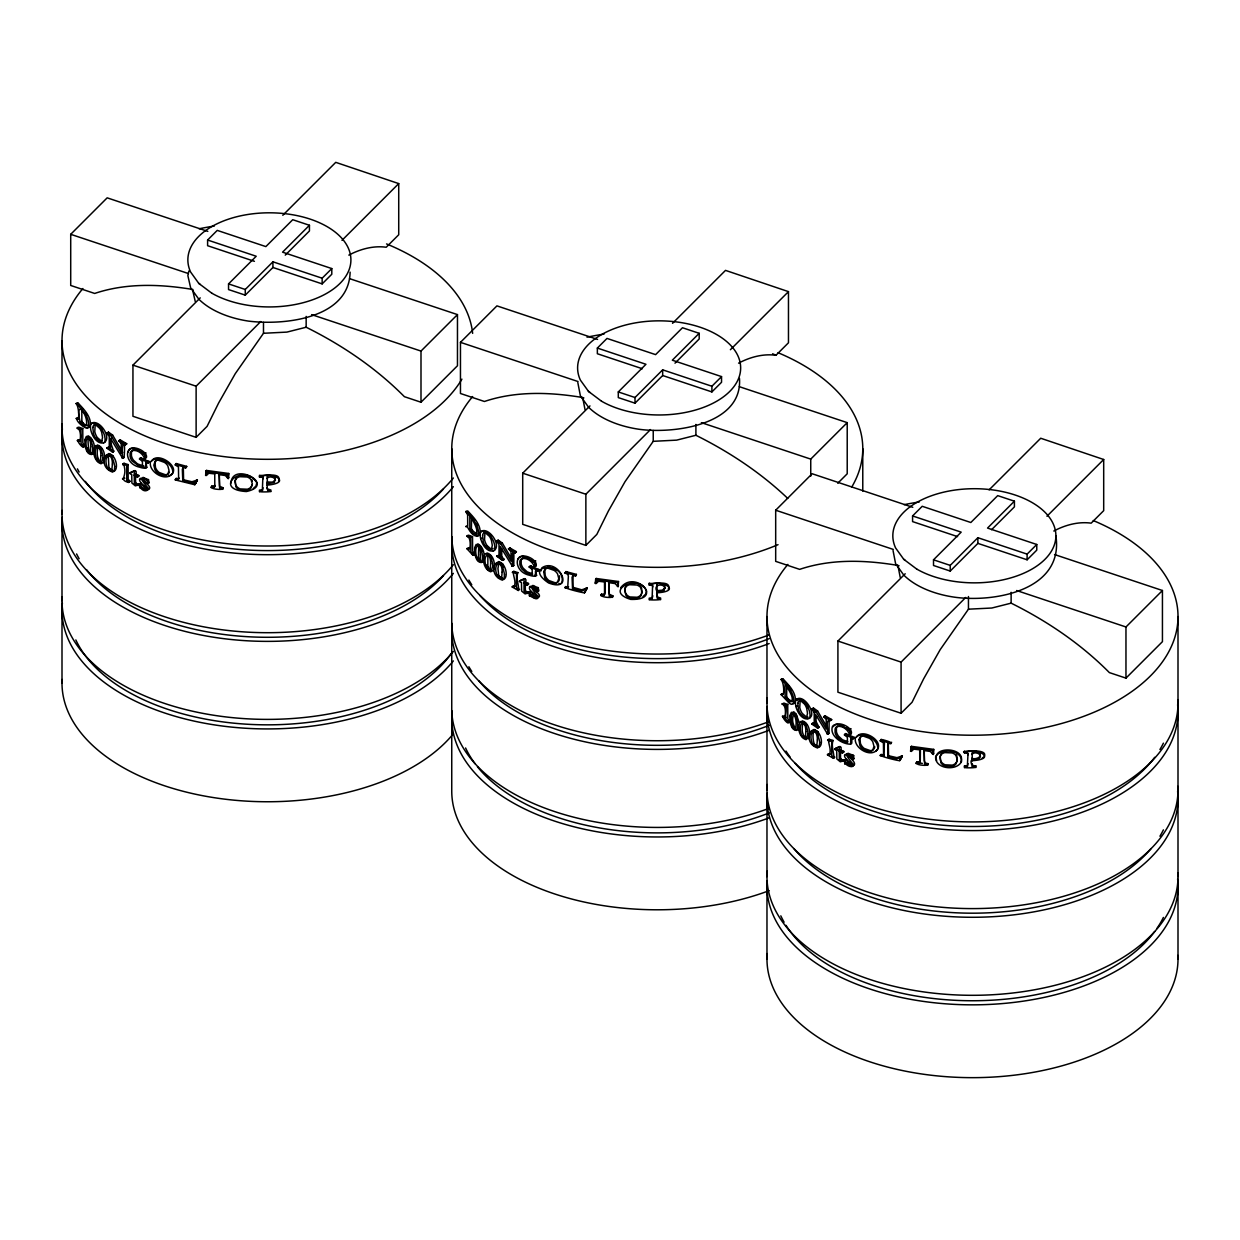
<?xml version="1.0" encoding="UTF-8"?>
<svg xmlns="http://www.w3.org/2000/svg" width="1240" height="1240" viewBox="0 0 1240 1240"><rect width="100%" height="100%" fill="white"/><g stroke="black" fill="none" stroke-linecap="round" stroke-linejoin="round"><path stroke-width="1.5" d="M263.05 478.888L262.353 476.207M267.096 487.599L267.825 490.761C279.062 492.001 251.829 492.528 262.338 490.9L263.05 487.707M656.968 591.666L657.572 598.796C668.81 600.036 641.576 600.579 652.085 598.936L652.798 595.743M652.798 586.939L652.101 584.241M972.067 754.416C973.214 751.58 980.251 752.742 980.422 756.183C979.197 762.894 967.246 754.819 972.253 765.948L972.78 766.661C984.033 767.901 956.799 768.443 967.309 766.8L968.021 763.607M968.021 754.804L967.324 752.122C952.057 752.246 988.854 747.24 984.312 756.059M87.156 427.521L89.915 427.149C92.504 417.524 83.809 409.262 77.965 402.892L76.214 403.418C82.057 409.82 90.799 418.066 88.195 427.722L87.435 428.343C83.669 428.141 73.486 419.213 77.981 417.756L78.849 418.593M77.981 417.756L76.214 418.748M475.835 534.859L477.865 535.882L479.663 535.184C482.252 525.558 473.556 517.297 467.713 510.927L465.961 511.454C471.805 517.855 480.546 526.101 477.943 535.757L477.183 536.378C469.588 535.339 467.48 524.179 465.961 526.318M781.185 694.648L782.952 693.671L781.185 694.648L789.322 703.282L791.368 704.336L793.166 703.623C795.77 693.982 787.028 685.72 781.185 679.318L782.936 678.792C788.779 685.178 797.475 693.423 794.887 703.049L793.089 703.762M262.338 477.354L259.423 476.904L259.454 475.292C263.438 476.284 282.488 471.603 278.535 481.26M259.423 491.768L259.454 490.157L262.353 489.754M652.085 585.389L649.171 584.939L649.202 583.327C653.186 584.319 672.235 579.638 668.283 589.294M649.171 599.804L649.202 598.192L652.101 597.788M967.309 753.269L964.395 752.82L964.426 751.207M964.395 767.684L964.426 766.072L967.324 765.654M207.514 473.045L205.654 475.432L206.429 470.44L228.749 473.479L228.408 478.532L225.308 475.54L219.124 474.625L219.651 488.157C229.322 489.971 208.646 490.25 211.746 486.127L215.279 485.568M597.261 581.079L595.402 583.466L596.177 578.476L618.496 581.514L618.156 586.582L615.056 583.575L608.871 582.661L609.398 596.192C619.07 598.005 598.409 598.284 601.493 594.177L604.5 594.208L605.197 592.41L605.197 581.452L603.074 580.444M913.493 748.185L910.625 751.347L911.4 746.341L933.72 749.379L933.363 754.447L930.263 751.456L924.095 750.525L924.621 764.057C934.278 765.87 913.616 766.15 916.716 762.042L920.251 761.468L920.421 749.332M205.856 471.525L205.654 475.432L206.429 470.44L205.856 471.525L220.689 473.866L228.408 474.594L228.749 473.479M595.603 579.576L595.402 583.466L596.177 578.476L595.603 579.576L610.437 581.901L618.156 582.63L618.496 581.514M910.827 747.441L910.625 751.347L911.4 746.341L910.827 747.441L925.66 749.782L933.363 750.51L933.72 749.379M795.429 728.376C798.824 716.844 788.718 704.351 791.957 725.493A3.457 1.302 73.2 0 0 793.058 728.19L794.964 729.538L794.778 727.617A3.441 1.302 73.2 0 1 793.678 724.919C790.454 717.821 795.553 707.203 797.274 719.014M128.201 452.383C129.1 442.184 148.862 451.484 146.335 457.777L144.553 458.413C142.77 453.607 137.361 449.407 132.122 450.647A7.719 4.913 54.4 0 0 130.123 453.344L130.123 456.429A7.673 4.883 54.4 0 0 132.168 461.048L139.267 466.209L143.716 465.697M541.028 570.896L541.214 569.238M513.918 551.754L513.794 565.502L512.399 566.323L500.154 546.313L500.604 558.062L502.51 560.325L503.998 559.566L501.782 556.481L501.673 548.824M256.82 482.856L255.921 486.111L253.239 488.56M646.567 590.891L645.668 594.146L642.986 596.611M267.204 476.671L267.406 483.755L274.459 482.36L275.017 477.71M267.112 478.5C268.243 475.664 275.28 476.827 275.466 480.283M656.952 584.707L657.154 591.79L664.206 590.395L664.764 585.745M888.29 743.07L888.553 755.734L896.954 757.671L902.348 755.935L899.729 760.616C899.263 761.221 870.79 754.245 883.763 754.633L884.43 742.993M188.93 270.909L187.86 275.621L190.635 287.804L198.787 299.15A81.53 47.074 0 0 0 248.294 321.083C283.821 325.578 349.045 318.788 350.114 272.133M577.84 382.679L580.382 395.839L588.535 407.185A81.53 47.074 0 0 0 638.042 429.118C672.235 434.248 742.869 425.475 739.474 378.433M893.048 550.544L895.605 563.704L903.759 575.066A81.53 47.074 0 0 0 953.25 596.998C993.395 603.105 1064.292 590.674 1055.876 535.773M147.049 488.947C132.355 475.4 142.181 497.054 148.8 488.886C145.483 485.057 135.827 472.967 147.142 483.585L148.877 482.871C149.823 477.695 144.011 481.26 140.647 478.284L139.794 478.795C137.547 483.135 151.513 488.994 144.088 489.506A5.022 3.193 54.4 0 1 140.74 486.096L139.577 484.189L139.748 487.925L140.972 487.025M529.495 595.96L529.325 592.224L530.488 594.13A5.022 3.193 54.4 0 0 533.836 597.54L536.176 597.572C536.439 593.077 528.132 591.806 529.558 586.83L530.394 586.318C533.758 589.294 539.571 585.73 538.625 590.907L536.889 591.62C526.38 581.281 534.611 592.798 538.548 596.936C537.044 601.509 532.053 596.254 529.495 595.96C529.914 583.358 533.308 601.555 537.525 596.021M852.562 764.507C847.215 767.529 845.897 752.044 844.719 763.84C847.137 761.98 849.462 765.049 852.221 765.746C861.413 764.538 839.728 750.262 852.02 756.168M90.83 423.987C88.598 431.288 96.658 446.601 104.765 442.262C106.718 434.589 99.572 422.809 91.45 423.166L90.846 423.971L93.155 422.592C101.107 421.259 112.406 438.898 103.447 442.99M480.578 532.022C478.346 539.322 486.406 554.636 494.512 550.296C496.465 542.624 489.32 530.844 481.197 531.216L480.593 532.022L482.918 530.627C490.854 529.31 502.154 546.933 493.195 551.025M795.801 699.903C793.569 707.188 801.629 722.501 809.736 718.177C811.688 710.505 804.527 698.725 796.421 699.081L795.801 699.887L798.126 698.492C806.341 696.26 818.447 717.882 807.193 718.503M797.196 700.507L797.506 699.314M140.756 478.904L143.142 477.369L147.932 479.617M530.503 586.939L532.89 585.404L537.679 587.652M845.711 754.819L848.113 753.269L853.647 755.517L853.849 758.771L852.113 759.485C841.247 748.929 849.912 760.911 853.771 764.801C853.352 769.203 844.084 764.553 846.409 763.143M874.789 746.821L874.386 748.107A7.641 5.564 41.5 0 1 870.341 750.634L864.234 748.449A7.657 5.239 48.3 0 1 860.405 743.287L860.033 738.621L861.025 736.374A7.657 5.255 48.3 0 1 861.893 735.646M227.602 478.469L227.431 475.772M617.35 586.505L618.496 585.451M932.573 754.37L932.402 751.688M252.309 484.267L251.875 485.661A7.641 6.231 5.9 0 1 247.333 489.226L240.157 488.917A7.657 6.169 16 0 1 235.662 484.762L235.228 480.19L236.391 477.695A7.657 6.169 16 0 1 237.413 476.733M799.102 727.973L798.235 729.833L796.158 729.693M267.112 485.135C293.105 482.841 272.397 471.2 259.423 476.904M972.067 761.034L972.067 757.95M487.863 554.606L487.847 566.153A3.425 1.534 69.1 0 0 489.149 568.773L490.436 569.889M222.735 489.397L223.123 487.8L219.526 486.25L219.356 474.036M612.482 597.432L612.87 595.836L609.274 594.286L609.104 582.072M927.706 765.297L928.093 763.701L925.055 762.941L924.312 760.802L924.312 749.937L926.079 749.549M222.72 488.917L223.123 487.8M612.467 596.967L612.87 595.836M927.691 764.832L928.093 763.701M95.883 446.989L97.433 444.959C104.083 446.974 106.237 457.002 103.354 462.753L101.944 463.109M219.651 488.157L220.085 487.041M609.398 596.192L609.832 595.076M924.621 764.057L925.055 762.941M206.398 475.555L208.754 473.231L214.737 473.913L214.799 486.669L211.219 487.243M596.146 583.591L598.501 581.265L604.5 581.947L604.546 594.704L600.966 595.278M911.369 751.456L913.725 749.146L919.708 749.828L919.77 762.585L916.19 763.143M924.095 750.525L924.529 749.409M518.119 558.79C521.668 551.583 538.191 559.674 536.083 565.812L534.3 566.447C532.518 561.643 527.109 557.442 521.87 558.682M833.342 726.656C836.876 719.464 853.415 727.554 851.307 733.677L849.524 734.328C847.741 729.507 842.332 725.322 837.093 726.547A7.719 4.913 54.4 0 0 835.078 729.26L835.093 732.344A7.673 4.883 54.4 0 0 837.14 736.947L841.216 740.683L846.579 742.589L847.478 742.512L847.354 737.242L844.487 734.995L845.711 733.6L854.313 737.397L853.166 738.823L850.733 738.777L850.625 744.139A24.366 15.5 54.4 0 1 844.595 743.101C837.868 740.885 829.668 734.111 832.521 726.237C838.054 720.486 845.262 730.654 850.129 729.027M106.299 455.669C112.654 448.617 120.389 466.984 114.173 471.355L112.22 471.061M496.046 563.704C502.401 556.652 510.151 575.019 503.921 579.39L503.021 579.437M811.27 731.585C817.625 724.532 825.36 742.9 819.129 747.271L813.797 744.202M151.466 461.203C158.007 449.996 184.125 469.495 168.904 475.865M856.437 737.103C862.575 727.012 886.863 742.589 875.611 751.316M214.737 473.913L215.233 472.796M604.5 581.947L604.981 580.832M214.272 487.289L214.753 486.173M604.019 595.324L604.5 594.208M919.227 763.189L919.724 762.089M960.891 762.011C966.673 747.286 931.349 745.193 936.634 760.585M561.875 582.63C566.866 561.007 520.645 564.076 548.622 582.986C576.197 593.34 558.232 556.45 541.787 567.904M620.744 587.652C635.128 569.036 665.028 600.532 630.773 599.4C602.656 591.031 638.445 573.19 646.273 590.317M211.219 487.707L211.746 486.127M600.966 595.743L601.493 594.177M916.19 763.607L916.716 762.042M484.933 532.843L484.53 539.632A7.657 3.441 69.1 0 0 487.041 545.554L491.009 549.025A7.641 3.441 69.1 0 0 493.101 548.343M275.296 479.927L272.676 482.128L267.096 482.035M665.043 587.962L662.423 590.163L657.138 590.643M469.821 516.863L469.836 529.929L473.37 533.681L475.711 533.913C481.446 529.154 462.396 507.284 475.013 520.257M471.588 516.336L471.401 528.612L472.812 531.046M785.044 684.744L785.06 697.794L788.593 701.546L790.934 701.793C796.793 697.175 780.921 681.457 787.834 685.038M786.796 684.216L786.625 696.477L788.036 698.911M195.44 483.631L197.377 480.035L191.983 481.771L183.582 479.818L183.319 467.17L186.651 466.349L176.189 463.558L175.336 465.062L178.452 466.969L178.607 478.097L177.956 479.756L175.321 479.927L194.758 484.716L195.44 483.631L191.72 482.81M196.71 481.12L194.758 484.716L197.377 480.035L194.773 482.081L191.27 482.841L182.792 480.872L182.327 469.17L183.861 466.643M567.703 587.791L568.37 576.166L567.718 574.26L565.083 573.097L565.936 571.593L576.399 574.384L573.066 575.205L572.989 587.326L581.731 589.806L587.125 588.07L584.505 592.751C584.04 593.34 555.567 586.365 568.556 586.753L567.703 587.791L565.068 587.496M901.682 757.02L899.729 760.616L902.348 755.935L899.744 757.996L896.241 758.74L887.747 756.772L888.041 743.613C897.016 743.675 884.105 739.8 881.16 739.474L880.307 740.978L883.423 742.884L883.577 754.013L882.927 755.671L880.291 755.361M143.375 453.979L144.569 453.065L143.375 453.979C124.62 437.224 121.458 463.357 139.624 467.186A24.366 15.5 54.4 0 0 145.654 468.224L146.816 467.294C143.809 456.18 157.155 466.085 140.756 457.7L139.516 459.079L142.399 461.342L142.507 466.612M533.122 562.014L534.316 561.1L533.122 562.014C514.368 545.259 511.206 571.392 529.371 575.221A24.366 15.5 54.4 0 0 535.401 576.259L536.564 575.345C533.557 564.216 546.902 574.12 530.503 565.735L529.263 567.114L532.146 569.377L532.27 574.647L525.993 572.803L521.916 569.082A7.673 4.883 54.4 0 1 519.87 564.464L519.87 561.379A7.719 4.913 54.4 0 1 521.885 558.682M848.951 729.957L850.501 728.593L848.346 729.895M782.3 716.224C785.958 722.222 786.982 704.754 782.285 704.243L783.866 703.064L787.741 704.49L787.818 718.797L789.787 722.021L788.036 723.029C785.013 721.928 779.635 712.876 785.323 716.984M195.982 480.95L196.664 479.88M573.624 574.678L572.074 577.204L572.539 588.907L582.971 590.751L586.412 587.915M900.953 756.865L901.62 755.78M626.138 585.73L624.976 588.225L625.409 592.798A7.657 6.169 16 0 0 629.904 596.952L637.081 597.261A7.641 6.231 5.9 0 0 641.622 593.697L641.622 587.775A7.641 6.231 6 0 0 638.569 584.552M87.141 436.759L88.148 435.814C94.038 438.805 95.883 448.136 93.264 453.933L91.186 453.793M476.904 544.794L477.896 543.849C483.771 546.886 485.631 556.156 483.011 561.968L481.709 562.278M792.112 712.675L793.755 711.791L796.188 714.085L799.304 722.843M262.338 490.9L262.88 476.764M652.085 598.936L652.628 584.8M967.309 766.8L968.021 753.657M186.651 466.814L185.721 467.837L186.651 466.349M572.818 575.732L575.639 575.903L576.399 574.384M575.639 575.903L576.399 574.849M890.847 743.783L891.622 742.249M263.485 322.431L263.485 333.281L235.244 373.705L218.628 403.015L207.08 426.374L196.121 437.348L132.944 416.284L132.944 365.134L200.229 297.863M653.232 430.466L653.232 441.316L624.991 481.74L608.375 511.05L596.827 534.409L585.869 545.383L522.707 524.334L522.707 473.184L589.976 405.899M968.455 596.533L968.455 609.181L940.215 649.605L923.599 678.915L912.051 702.289L901.077 713.248L837.915 692.199L837.915 641.049L905.2 573.764M182.792 480.872L183.582 479.818M572.539 588.907L573.329 587.853M887.747 756.772L888.553 755.734M801.226 721.882L802.404 720.859C809.038 722.874 811.239 732.902 808.325 738.653L806 738.606L803.055 735.661M146.769 480.546L148.18 479.43L146.398 480.515M536.517 588.582L537.928 587.466L536.145 588.55M851.369 756.415L852.531 755.486L851.369 756.415L846.904 754.183L844.765 754.711C842.518 759.05 856.468 764.909 849.059 765.406A5.022 3.193 54.4 0 1 845.711 762.011L844.548 760.105L844.719 763.84L845.943 762.941M513.794 587.14C517.266 582.242 511.81 573.826 513.81 571.346L517.855 572.616C515.421 578.165 519.777 587.341 518.304 590.488L512.29 587.047L513.686 585.822L515.189 586.318L512.29 586.629M829.018 755.021C832.49 750.107 827.034 741.691 829.033 739.226L833.063 740.482C830.63 746.046 835.001 755.207 833.528 758.353L827.499 754.912L828.909 753.688L830.397 754.199L827.499 754.509M76.214 418.283C80.306 422.514 78.74 406.146 76.214 403.418M177.956 466.225L178.808 465.186L176.189 463.558M177.956 479.756L179.288 478.16M567.718 574.26L568.556 573.221L565.936 571.593M882.927 742.125L883.779 741.086L881.16 739.474M882.927 755.671L883.763 754.633M175.336 465.062L176.204 464.039M175.321 479.462L176.189 478.423L178.808 478.718M175.321 479.927L176.189 478.423M565.083 573.097L565.952 572.074M565.068 587.962L565.936 586.458M880.307 740.978L881.175 739.939M880.291 755.827L881.16 754.339M977.973 752.277L973.168 751.998L972.067 753.269L972.377 759.655L977.678 759.19M143.98 454.042L145.157 453.127M533.727 562.077L534.905 561.162M665.214 588.318C664.221 583.079 652.705 584.056 656.859 591.216L657.154 591.79M499.007 562.697L497.953 568.37L498.604 574.678A3.425 1.767 64.7 0 0 500.107 577.22L502.68 578.274M111.925 437.534C108.066 442.51 115.025 449.981 112.763 452.29L106.919 448.183L108.81 448.586L109.259 447.253L109.259 436.542L106.919 433.318L108.469 432.14L112.608 435.054L121.768 450.693M816.896 716.705C812.898 720.967 820.818 726.439 817.718 728.19L811.89 724.082L813.781 724.486L814.23 723.168L814.23 712.442L811.89 709.218L813.44 708.04L817.579 710.954L826.739 726.609M135.548 473.959C139.361 467.666 125.658 473.494 131.734 474.439L131.889 483.058L135.377 485.91L139.237 484.577L136.276 483.569L135.548 481.756L135.548 474.734L138.741 476.222L138.741 475.447L135.548 473.959L134.276 474.843L137.5 476.331L138.741 475.447M525.311 581.994C529.108 575.701 515.406 581.544 521.482 582.475L521.637 591.093L525.125 593.945L528.984 592.627L526.024 591.604L525.311 589.79L525.311 582.769L528.488 584.257L528.488 583.482L525.311 581.994L524.024 582.878L527.248 584.365L528.488 583.482M840.519 749.875L843.712 751.347L842.456 752.246L839.248 750.743L840.519 749.875C844.332 743.566 830.63 749.409 836.69 750.339L838.007 749.471M135.005 470.549L129.704 473.184M524.768 578.584L519.452 581.219M839.976 746.449L834.675 749.084M854.313 737.878L851.911 737.846L851.787 743.21L850.625 744.139M147.297 461.559L145.762 462.877L145.654 468.224M537.044 569.594L535.525 570.912L535.401 576.259M122.651 458.289L124.047 457.467C126.124 434.512 120.776 443.486 122.651 458.289L110.407 438.278L110.515 449.19L112.763 452.29M514.29 551.382L512.399 553.552L512.399 566.323M192.929 289.494C160.441 284.069 126.294 282.813 94.674 293.446L70.711 285.464L70.711 234.313L107.167 197.842L207.809 231.384M254.417 261.315L207.607 245.706L207.607 240.033L217.248 230.392L265.856 246.59L292.733 219.713L309.442 225.277L309.442 230.95L285.247 255.146M282.798 215.295L335.746 162.347L398.722 183.597L398.722 234.748L386.214 247.24C373.317 245.474 360.204 249.116 348.828 255.115M309.442 225.277L282.565 252.169L331.793 268.569L322.152 278.21L272.924 261.81L272.924 267.483L245.256 295.135L228.547 289.571L228.547 283.898L256.215 256.246L207.607 240.033M245.256 295.135L245.256 289.478L272.924 261.81M196.121 437.348L196.121 386.198L260.788 321.517M341.976 240.343L398.722 183.597M272.924 267.483L322.152 283.882L331.793 274.242L331.793 268.569M263.485 333.281L286.874 332.103L306.156 327.236C342.224 345.138 375.999 368.048 404.411 396.692L420.996 402.225L420.996 351.075L457.467 314.603L349.572 278.644M585.017 409.603L582.676 397.529C550.188 392.103 516.042 390.848 484.421 401.481L460.459 393.499L460.459 342.349L496.93 305.877L597.556 339.419M420.996 402.225L457.467 365.754L457.467 314.603M642.366 368.745L597.355 353.741L597.355 348.068L606.995 338.427L655.604 354.625L682.481 327.748L699.189 333.312L699.189 338.985L674.994 363.18M672.545 323.33L725.509 270.382L788.47 291.632L788.47 342.783L775.961 355.276C763.065 353.509 749.952 357.151 738.575 363.149M699.189 333.312L672.312 360.204L721.54 376.603L711.9 386.245L662.671 369.846L662.671 375.519L635.004 403.171L618.295 397.606L618.295 391.933L645.962 364.281L597.355 348.068M635.004 403.171L635.004 397.513L662.671 369.846M585.869 545.383L585.869 494.233L650.535 429.552M730.375 349.726L788.47 291.632M662.671 375.519L711.9 391.918L721.54 382.276L721.54 376.603M810.743 476.16L810.743 459.11L847.215 422.639L739.319 386.678M900.24 577.484L897.899 565.409C865.412 559.968 831.265 558.713 799.645 569.361L775.682 561.364L775.682 510.214L812.138 473.742L912.779 507.3M837.76 483.243L847.215 473.789L847.215 422.639M957.574 536.61L912.578 521.606L912.578 515.948L922.219 506.292L970.827 522.505L997.704 495.628L1014.413 501.193L1014.413 506.865L991.566 529.712M989.132 489.846L1040.716 438.247L1103.693 459.498L1103.693 510.647L1091.185 523.156C1078.288 521.374 1065.176 525.016 1053.799 531.03M1014.413 501.193L987.536 528.07L1036.764 544.484L1027.108 554.125L977.88 537.711L977.88 543.384L950.227 571.051L933.519 565.486L933.519 559.814L961.186 532.146L912.578 515.948M950.227 571.051L950.227 565.378L977.88 537.711M901.077 713.248L901.077 662.098L965.759 597.432M1046.947 516.243L1103.693 459.498M977.88 543.384L1027.108 559.798L1036.764 550.142L1036.764 544.484M968.455 609.181L991.845 608.019L1011.127 603.152C1047.196 621.054 1080.97 643.947 1109.381 672.607L1125.966 678.125L1125.966 626.975L1162.438 590.504L1054.543 554.543M1125.966 678.125L1162.438 641.654L1162.438 590.504M146.134 462.489L148.211 462.907L149.343 461.497M148.211 462.907L149.343 461.978M535.882 570.524L537.958 570.958L539.09 569.532M537.958 570.958L539.09 570.013M853.166 738.823L854.313 737.397M148.676 479.617L147.529 480.546L147.731 483.802M538.423 587.652L537.277 588.582L537.478 591.837M853.647 755.517L852.485 756.462L852.702 759.702M147.142 483.585L148.877 482.871L147.111 480.361M536.889 591.62L538.625 590.907L536.765 588.396M851.988 756.276L853.151 755.346L851.74 756.462L853.849 758.771L852.795 757.284M852.113 759.485L853.26 758.554M851.74 756.462L852.903 755.532M851.105 738.404L852.268 737.475M146.025 452.894L144.847 453.825L145.157 458.692M535.773 560.929L534.595 561.86L534.905 566.726M850.996 728.81L849.818 729.74L850.129 734.607M534.3 566.447L536.083 565.812L534.099 561.643M849.524 734.328L851.307 733.677L849.323 729.507M142.026 460.614L143.592 460.428M531.774 568.649L532.983 567.734L530.503 565.735M140.12 484.453L141.345 483.538M529.868 592.488L531.092 591.589M845.091 760.353L846.316 759.454M139.516 459.079L140.756 457.7M139.577 484.189L140.802 483.29M529.263 567.114L530.503 566.215M529.325 592.224L530.55 591.325M844.487 734.995L845.711 733.6M844.548 760.105L845.773 759.206M836.69 750.339L836.861 758.957L840.348 761.825L844.207 760.492L841.247 759.469L840.519 757.671L840.519 750.65L843.712 752.122L843.712 751.347M138.849 484.096L136.648 485.104L134.354 483.414L134.276 475.618L135.548 474.734M528.612 592.131L525.404 592.875L524.024 590.674L524.024 583.653L527.248 585.156L528.488 584.257M843.82 759.996L841.619 761.019L839.325 759.314L839.248 751.518L840.519 750.65M134.276 475.618L137.5 477.121L138.741 476.222M839.248 751.518L842.456 753.021L843.712 752.122M982.22 758.074L983.506 757.175M134.587 483.988L135.858 483.12M524.334 592.023L525.605 591.154M839.558 759.903L840.829 759.019M134.276 474.843L134.276 471.68L135.548 470.797M524.024 582.878L524.024 579.716L525.311 578.832M839.248 750.743L839.248 747.581L840.519 746.712M129.704 473.479L131.037 472.332M519.452 581.514L520.784 580.366M834.675 749.379L836.008 748.232M128.557 482.453L129.89 481.197L128.185 479.384L128.108 464.582L124.062 463.311C120.59 464.396 125.054 465.015 124.418 467C126.79 477.664 118.715 479.57 128.557 482.453L129.89 481.197L126.914 479.493M518.304 590.488L519.638 589.232M833.528 758.353L834.861 757.097M128.108 464.582L126.743 465.418L126.743 479.353L127.116 480.857L128.464 480.019M517.855 572.616L516.491 573.454L516.491 587.388L516.863 588.892L518.212 588.054M833.063 740.482L831.715 741.318L831.715 755.269L832.071 756.757L833.435 755.919M123.148 444.153L125.271 444.912L126.635 443.625L120.187 439.936L118.746 440.727L121.225 443.657L121.35 453.111L122.76 452.29M125.271 444.912L126.635 443.625M512.895 552.203L515.019 552.947L516.382 551.661L509.935 547.971L508.509 548.762L510.989 551.692L511.113 561.146L500.851 543.833L496.667 540.888L498.217 540.175L502.355 543.089L511.515 558.729M515.019 552.947L516.382 551.661M817.718 728.19L815.486 725.09L815.377 714.178L827.623 734.189C828.351 726.625 824.414 719.867 831.606 719.525L825.158 715.837L823.716 716.627L826.197 719.557L826.321 729.011L816.06 711.698L811.89 708.753M830.242 720.827L831.606 719.525M829.141 741.536L830.118 740.327M122.667 464.55L124.062 463.311M512.414 572.586L513.81 571.346M827.623 734.189L829.018 733.367L829.141 719.634L831.606 719.99M827.638 740.466L829.033 739.226M122.543 478.594L124.868 478.206M122.543 479.012L123.938 477.788M512.29 587.047L513.686 585.822M827.499 754.912L828.909 753.688M122.093 457.963L124.047 457.467M511.857 565.998L513.794 565.502M827.065 733.879L829.018 733.367M120.869 442.85L122.279 442.045L120.187 439.936M510.617 550.886L512.027 550.079L509.935 547.971M118.746 441.192L120.187 440.401M508.509 549.227L509.935 548.437M823.716 717.092L825.158 715.837M486.529 553.319L487.18 552.994C493.814 555.009 496.015 565.037 493.101 570.788L491.691 571.144M112.763 451.825L114.25 451.065M502.51 559.86L503.998 559.101M817.718 727.725L819.221 726.981M106.919 432.853L111.089 435.798L112.608 435.054M500.851 543.833L502.355 543.089M816.06 711.698L817.579 710.954M110.856 450.027L112.375 449.283M500.604 558.062L502.123 557.318M815.827 725.927L817.346 725.183M87.684 425.32L85.359 425.088L83.111 423.057M814.23 712.442L815.765 711.714M108.81 448.586L110.36 447.857M813.781 724.486L815.316 723.757L813.44 722.904L811.89 723.618M106.919 433.318L108.469 432.14M106.919 447.718L109.663 447.671M106.919 448.183L108.469 447.005M502.51 560.325L496.667 556.218L498.573 556.62L499.007 555.288L499.007 544.577L496.667 541.353L498.217 540.175M496.667 555.753L499.41 555.706M496.667 556.218L498.217 555.505L503.998 559.566M811.89 709.218L813.44 708.04M811.89 724.082L813.44 722.904M787.757 498.418C760.693 472.673 729.29 451.871 695.904 435.271L676.621 440.138L653.232 441.316M480.593 538.594L482.298 537.99M795.801 706.459L797.506 705.855M77.345 440.324C80.987 446.307 82.01 428.854 77.314 428.343L81.003 429.118L81.081 443.409L83.065 446.664L84.816 446.106L83.065 447.129C80.042 446.028 74.663 436.961 80.352 441.084M467.093 548.359C470.735 554.357 471.758 536.889 467.077 536.378L470.75 537.153L470.828 551.443L472.812 554.698L474.564 554.606L472.812 555.163L467.093 548.824L469.061 548.049M782.099 703.591L785.974 705.018C787.509 708.675 782.425 722.765 789.787 722.021M109.771 454.507L108.376 456.986L108.857 466.643A3.425 1.767 64.7 0 0 110.36 469.185L113.274 471.401L108.825 468.286L111.026 470.347M76.214 403.868L77.965 403.341L79.623 406.255M77.593 405.868L79.36 405.341M77.609 419.384L79.36 418.857M80.089 421.894L83.623 425.646L85.963 425.878C90.055 417.151 73.935 395.529 80.089 421.894L81.84 421.352L83.065 423.011M77.144 427.692L78.895 427.164L82.77 428.575L82.848 442.882L84.816 446.106M77.314 428.343L80.615 428.544M81.003 429.118L82.77 428.575M77.345 440.789L79.097 439.782M465.961 511.454L468.581 512.461M465.961 526.783L467.713 526.256L467.62 514.817L465.961 511.903M469.836 529.929L471.603 529.387M466.891 535.726L468.643 535.2L472.518 536.625L472.595 550.917L474.564 554.14M467.077 536.378L469.914 536.3M470.75 537.153L472.518 536.625M467.093 548.824L468.844 547.817M781.185 679.318L782.936 679.241L784.595 682.155M785.06 697.794L786.811 697.268M782.285 704.243L785.928 704.739L784.161 705.281M785.974 705.018L787.741 704.49M784.409 705.746L786.175 705.219M784.145 717.851L785.896 717.325M817.904 746.154L815.331 745.101A3.425 1.767 64.7 0 1 813.827 742.558C812.727 738.9 811.658 725.989 818.26 732.421L813.936 729.414L816.075 730.949M558.651 583.9L560.387 583.451M806.605 737.831L804.373 736.638A3.425 1.534 69.1 0 1 803.071 734.018C800.994 729.895 802.699 716.255 806.899 725.571M656.968 592.813C683.395 591.201 661.23 578.909 649.171 584.939M972.191 760.693C998.603 759.066 976.454 746.775 964.395 752.82M249.07 490.064L240.932 490.172M629.904 583.591L635.376 583.482M183.071 467.697L185.721 467.837M536.997 597.866C544.267 595.929 533.386 590.349 532.487 587.047M972.145 766.475L975.849 765.917L972.78 765.514L972.067 763.514M525.652 557.489L523.187 557.814A7.735 4.913 54.4 0 0 521.188 560.527L521.188 563.611A7.704 4.898 54.3 0 0 523.218 568.214L527.248 571.919L532.564 573.81M966.58 766.615L964.426 766.072M270.909 491.614L270.878 490.002L267.267 488.886L267.096 483.988M660.657 599.649L660.625 598.037L657.029 596.936L656.843 592.023M164.377 475.726L158.208 473.51A7.719 5.286 48.3 0 1 154.984 469.789L153.853 465.186L154.984 461.435A7.719 5.286 48.3 0 1 158.208 460.149L164.377 462.365A7.719 5.611 41.5 0 1 167.819 465.868L169.012 470.394L167.819 474.238A7.719 5.611 41.5 0 1 164.377 475.726L162.269 474.998M633.47 598.471L630.679 598.222M227.958 477.338L228.749 477.416M476.811 533.65L472.858 531.092M792.034 701.53L788.082 698.957M932.929 753.238L933.72 753.316M926.079 763.98L928.109 764.181M651.031 583.978L649.202 583.327M915.322 747.999L918.902 748.402M972.362 758.508C975.43 759.562 982.777 757.175 979.507 753.068M142.817 465.775L137.5 463.884L133.471 460.18A7.704 4.898 54.3 0 1 131.44 455.576L131.44 452.492A7.735 4.913 54.4 0 1 133.424 449.779L137.392 449.795M136.648 485.026L139.237 484.577L137.981 485.475M526.396 593.061L528.984 592.627L527.729 593.511M847.788 741.675L842.471 739.784L838.441 736.095A7.704 4.898 54.3 0 1 836.411 731.492L836.411 728.407A7.735 4.913 54.4 0 1 837.465 726.299M159.263 459.172L164.238 460.768M550.436 567.378L549.01 567.207A7.657 5.255 48.3 0 0 545.817 568.509L544.825 570.741L545.197 575.407A7.657 5.239 48.3 0 0 549.01 580.568L555.117 582.769A7.641 5.564 41.5 0 0 559.163 580.227L559.566 575.825M916.716 762.507L922.327 763.39M840.875 725.369L844.037 726.346M581.018 397.296L583.87 397.932M896.226 565.161L899.093 565.796M185.876 467.403L175.321 464.597M575.639 575.438L565.068 572.632M574.011 589.171L581.467 590.845M890.847 743.318L880.291 740.497M892.955 757.888L896.691 758.71M112.437 470.379L108.825 468.286M247.333 475.865L240.157 475.555A7.657 6.169 16 0 0 238.685 476.005M147.111 489.8C154.613 488.157 143.701 482.252 142.74 479.012M224.502 474.114L226.471 474.765M614.25 582.149L615.428 582.459M126.743 465.418L122.667 464.132M516.491 573.454L512.414 572.167M831.715 741.318L827.638 740.032M531.402 595.107L535.339 597.339M881.16 754.804L884.26 755.718M865.644 735.243L867.24 735.723M552.017 583.033L553.986 583.653M618.295 391.933L635.004 397.513M460.459 342.349L578.057 381.548M701.375 422.654L810.743 459.11M228.547 283.898L245.256 289.478M70.711 234.313L188.309 273.513M311.628 314.619L420.996 351.075M933.519 559.814L950.227 565.378M775.682 510.214L893.265 549.413M1016.599 590.519L1125.966 626.975M522.707 473.184L585.869 494.233M132.944 365.134L196.121 386.198M837.915 641.049L901.077 662.098M101.215 462.039L99.401 460.738A3.425 1.534 69.1 0 1 98.1 458.103C96.023 453.995 97.727 440.339 101.928 449.655M533.804 586.318L536.858 588.396M144.057 478.284L146.103 479.307M840.612 760.57L844.207 760.492L842.952 761.391M537.958 570.462L529.263 566.634M148.211 462.427L139.516 458.599M853.166 738.343L844.487 734.499M527.139 557.829L528.814 558.481M843.68 741.318L845.82 742.202M772.597 353.788L775.961 355.276M144.351 453.607L145.731 457.498M552.017 567.858L553.629 568.571M515.065 551.521L516.382 552.125M125.317 443.486L126.635 444.091M91.341 453.127L89.807 451.716A3.441 1.302 73.2 0 1 88.706 449.004C88.52 446.571 86.428 434.202 90.892 438.309M487.041 532.177L491.009 535.649M97.294 424.142L101.261 427.614A7.641 3.441 69.1 0 1 102.083 428.932M870.341 737.273L868.837 736.436M845.711 734.08L848.191 735.599M140.756 458.18L143.22 459.699M500.123 562.665L503.037 564.557L498.713 561.55M823.716 716.627L830.242 720.363M508.509 548.762L515.019 552.482M513.81 571.779L514.91 572.462M118.746 440.727L125.271 444.447M124.062 463.745L125.163 464.411M126.914 479.896L129.89 481.6M145.592 489.289L142.119 487.212M497.705 575.066L500.836 577.84M833.528 757.95L832.071 756.757M518.304 590.07L516.863 588.892M128.557 482.035L127.116 480.857M825.158 716.302L826.476 717.216M108.965 453.499L113.29 456.521L111.12 455.049L111.817 455.623M498.573 576.321L501.534 578.398M816.323 725.4L819.221 727.446M803.195 700.507L806.232 703.529A7.641 3.441 69.1 0 1 807.054 704.847M846.316 727.632L847.261 728.361M531.092 559.767L532.875 561.286M141.345 451.732L143.127 453.251M490.575 549.832L486.08 545.491M100.828 441.796L96.332 437.457M903.604 559.101L905.138 560.356M588.38 391.236L589.914 392.476M198.633 283.201L200.167 284.44M499.596 577.421L500.774 578.382M500.867 563.084L503.3 567.005M498.217 540.64L500.061 542.826M480.639 560.945L479.555 559.751A3.441 1.302 73.2 0 1 478.454 557.054L478.749 545.104L481.074 547.088M781.185 694.199C785.044 698.461 784.083 682.294 781.185 679.784M489.738 569.966L486.452 565.037M98.968 460.908L99.991 461.931M788.067 699.794L789.74 701.546M83.096 423.879L84.769 425.646M788.036 720.548L789.787 722.486M470.27 529.077L472.812 531.882M472.812 552.683L474.564 554.606M83.065 444.649L84.816 446.571M788.036 685.271L791.197 689.735M83.065 409.371L81.825 408.301L81.84 421.352M795.274 728.841L793.027 725.214M490.42 555.288L491.924 558.729M121.35 453.111L111.089 435.798M109.787 433.954L110.314 434.791M479.183 559.891L477.803 557.333M88.691 450.647L89.435 451.856M85.266 412.207L87.032 415.493M97.325 458.443L98.084 459.746M256.525 482.282C242.885 462.039 211.73 489.536 246.373 491.536C277.373 484.856 232.221 460.8 230.996 483.073M91.326 439.053L91.946 440.789M817.857 732.995L818.509 734.886M476.78 523.528L477.416 525.218M537.571 589.418L538.052 590.689M87.528 447.826L88.056 449.299M251.875 479.74L252.309 481.151M192.727 290.392L195.269 301.568M481.693 548.839L482.05 551.134M469.371 514.29L469.464 515.375M975.849 765.917L975.88 767.529M972.516 752.184L972.532 753.331M972.78 765.514L972.78 766.661M657.293 584.319L657.308 585.466M657.557 597.649L657.572 598.796M267.809 489.614L267.825 490.761M267.546 476.284L267.561 477.431M267.39 482.608L267.406 483.755M1178 616.559L1178 703.25M1178 711.931L1178 789.957M1178 798.622L1178 876.649M1178 886.182L1178 959.001M1027.108 554.125L1027.108 559.798M1011.127 592.317L1011.127 603.152M933.363 750.51L933.363 754.447M862.777 448.694L862.777 491.071M842.456 752.246L842.456 753.021M766.971 616.559L766.971 703.25M766.971 711.931L766.971 789.957M766.971 798.622L766.971 876.649M766.971 886.182L766.971 959.001M711.9 386.245L711.9 391.918M695.904 424.436L695.904 435.271M618.156 582.63L618.156 586.582M527.248 584.365L527.248 585.156M451.748 448.694L451.748 535.386A205.514 118.653 0 0 0 559.178 639.654A205.514 118.653 0 0 0 769.141 634.911M451.748 544.05L451.748 622.077A205.514 118.653 0 0 0 559.178 726.346A205.514 118.653 0 0 0 769.141 721.603M451.748 630.741L451.748 708.769A205.514 118.653 0 0 0 559.178 813.037A205.514 118.653 0 0 0 769.141 808.31M451.748 718.317L451.748 791.136A205.514 118.653 0 0 0 559.178 895.404A205.514 118.653 0 0 0 769.141 890.661M322.152 278.21L322.152 283.882M306.156 316.401L306.156 327.236M228.408 474.594L228.408 478.532M137.5 476.331L137.5 477.121M62 340.659L62 427.35M62 436.015L62 514.042M62 522.707L62 600.734M62 610.282L62 683.101M555.117 569.408A7.641 5.564 41.5 0 1 556.45 570.4M769.265 725.322A198.431 114.561 0 0 1 478.686 680.698M471.789 671.476A198.431 114.561 0 0 1 468.875 666.748M769.141 643.576A205.514 118.653 0 0 1 553.691 646.536A205.514 118.653 0 0 1 452.135 536.781M769.141 817.842A205.514 118.653 0 0 1 553.691 820.787A205.514 118.653 0 0 1 452.135 711.047M778.038 352.687A205.514 118.653 0 0 1 851.663 487.18M778.038 544.686A205.514 118.653 0 0 1 525.062 539.524A205.514 118.653 0 0 1 472.657 396.552M587.016 337.187A205.514 118.653 0 0 1 604.066 334.072M769.265 638.631A198.431 114.561 0 0 1 479.957 595.495M471.789 584.784A198.431 114.561 0 0 1 468.875 580.057M769.265 812.882A198.431 114.561 0 0 1 477.431 766.754M475.06 763.701A198.431 114.561 0 0 1 465.589 747.968M769.141 730.283A205.514 118.653 0 0 1 553.691 733.228A205.514 118.653 0 0 1 452.135 623.472M536.564 575.329A23.947 15.206 54.3 0 1 534.657 575.267M532.658 574.926A23.947 15.206 54.3 0 1 530.596 574.322M807.751 716.782A7.641 3.441 69.1 0 1 806.232 716.89L802.265 713.418A7.657 3.441 69.1 0 1 799.754 707.498L800.157 700.724A7.657 3.457 69.1 0 1 801.443 699.949M807.751 706.304A7.641 3.441 69.1 0 1 808.325 707.854M1163.399 829.87A198.431 114.561 0 0 1 1159.943 836.21M1151.061 848.563A198.431 114.561 0 0 1 972.486 913.183A198.431 114.561 0 0 1 793.895 848.563M1177.612 704.661A205.514 118.653 0 0 1 974.066 830.568A205.514 118.653 0 0 1 767.188 706.475M1177.612 878.912A205.514 118.653 0 0 1 974.066 1004.834A205.514 118.653 0 0 1 767.188 880.741M1093.262 520.552A205.514 118.653 0 0 1 1145.466 680.636A205.514 118.653 0 0 1 871.673 719.96A205.514 118.653 0 0 1 787.88 564.417M904.115 504.664A205.514 118.653 0 0 1 919.29 501.952M1163.399 743.163A198.431 114.561 0 0 1 1159.943 749.503M1154.688 757.314A198.431 114.561 0 0 1 978.283 826.445A198.431 114.561 0 0 1 795.181 763.375M790.283 757.314A198.431 114.561 0 0 1 786.005 751.083M1177.907 786.331A205.514 118.653 0 0 1 970.904 908.595A205.514 118.653 0 0 1 767.188 784.501M1163.399 917.429A198.431 114.561 0 0 1 1156.905 928.466M1154.688 931.566A198.431 114.561 0 0 1 966.688 1000.696A198.431 114.561 0 0 1 786.005 925.335M784.099 922.188A198.431 114.561 0 0 1 780.812 915.833M1177.907 873.022A205.514 118.653 0 0 1 970.904 995.302A205.514 118.653 0 0 1 767.188 871.193M1177.612 791.353A205.514 118.653 0 0 1 974.066 917.274A205.514 118.653 0 0 1 767.188 793.166M1177.907 699.624A205.514 118.653 0 0 1 970.904 821.903A205.514 118.653 0 0 1 767.188 697.81M1177.907 955.374A205.514 118.653 0 0 1 970.904 1077.653A205.514 118.653 0 0 1 767.188 953.56M952.289 751.765A7.641 6.231 6 0 1 953.793 752.432M956.102 754.4A7.641 6.231 6 0 1 956.846 755.64L956.846 761.562A7.641 6.231 5.9 0 1 952.289 765.142L945.128 764.817A7.657 6.169 16 0 1 940.633 760.663L940.199 756.09L941.362 753.595A7.657 6.169 16 0 1 943.655 751.921M165.369 461.373A7.641 5.564 41.5 0 1 166.687 462.365M102.083 441.099A7.641 3.441 69.1 0 1 101.261 440.975L97.294 437.518A7.657 3.441 69.1 0 1 94.782 431.597L95.185 424.808A7.657 3.457 69.1 0 1 95.759 424.266M443.502 575.639A198.431 114.561 0 0 1 261.733 637.236A198.431 114.561 0 0 1 86.49 569.625M79.127 558.713A198.431 114.561 0 0 1 76.601 553.954M453.36 486.685A205.514 118.653 0 0 1 216.427 550.947A205.514 118.653 0 0 1 62.388 428.746M453.36 660.936A205.514 118.653 0 0 1 216.427 725.199A205.514 118.653 0 0 1 62.388 602.996M461.916 379.146A205.514 118.653 0 0 1 188.868 450.275A205.514 118.653 0 0 1 82.91 288.517M199.144 228.764A205.514 118.653 0 0 1 214.319 226.037M386.539 243.924A205.514 118.653 0 0 1 472.642 333.389M443.502 488.947A198.431 114.561 0 0 1 260.276 550.514A198.431 114.561 0 0 1 85.312 481.399M79.127 472.021A198.431 114.561 0 0 1 77.407 468.844M453.36 564.712A205.514 118.653 0 0 1 219.496 629.409A205.514 118.653 0 0 1 62.093 510.415M451.933 652.566A198.431 114.561 0 0 1 255.983 724.64A198.431 114.561 0 0 1 75.841 639.933M453.36 651.403A205.514 118.653 0 0 1 219.496 716.1A205.514 118.653 0 0 1 62.093 597.107M453.36 573.376A205.514 118.653 0 0 1 217.961 637.871A205.514 118.653 0 0 1 62.217 517.266M453.36 478.005A205.514 118.653 0 0 1 219.496 542.717A205.514 118.653 0 0 1 62.093 423.724M453.36 733.755A205.514 118.653 0 0 1 219.496 798.467A205.514 118.653 0 0 1 62.093 679.474M146.816 467.294A23.947 15.206 54.3 0 1 140.849 466.286M248.822 476.517A7.641 6.231 6 0 1 250.108 477.416M169.415 472.192A7.641 5.564 41.5 0 1 165.369 474.734L159.263 472.533A7.657 5.239 48.3 0 1 155.45 467.371L155.062 462.706L156.07 460.474A7.657 5.255 48.3 0 1 158.007 459.311M90.706 446.803L90.257 453.267L88.087 452.29A3.457 1.302 73.2 0 1 86.986 449.578C83.312 436.697 90.892 433.411 90.706 446.803M480.454 554.838L480.004 561.302L477.834 560.325A3.457 1.302 73.2 0 1 476.733 557.613C473.06 544.732 480.639 541.446 480.454 554.838M100.874 455.716L100.347 462.21L97.758 461.373A3.457 1.55 69.1 0 1 96.441 458.738C92.117 446.075 101.044 442.293 100.874 455.716M490.621 563.75L490.094 570.245L487.506 569.408A3.457 1.55 69.1 0 1 486.189 566.773C481.864 554.11 490.808 550.327 490.621 563.75M805.845 731.631L805.318 738.11L802.73 737.288A3.457 1.55 69.1 0 1 801.412 734.654C797.087 721.975 806.015 718.193 805.845 731.631M112.406 464.055L111.786 470.58L108.825 469.914A3.457 1.782 64.7 0 1 107.307 467.371C102.377 454.956 112.561 450.585 112.406 464.055M502.154 572.089L501.534 578.615L498.573 577.948A3.457 1.782 64.7 0 1 497.054 575.407C492.14 562.991 502.308 558.62 502.154 572.089M817.377 739.97L816.757 746.495L813.781 745.829A3.457 1.782 64.7 0 1 812.277 743.271C807.349 730.856 817.532 726.485 817.377 739.97M84.909 439.657C84.645 444.493 85.56 454.429 91.559 454.522C94.209 448.725 92.318 439.379 86.413 436.387L84.909 439.657M474.657 547.692C474.393 552.529 475.308 562.464 481.306 562.557C483.972 556.745 482.035 547.46 476.175 544.422L474.657 547.692M789.88 715.573C789.617 720.394 790.531 730.329 796.529 730.422C799.18 724.61 797.258 715.341 791.384 712.287L789.88 715.573M103.029 458.164L101.107 463.791C94.395 461.962 91.528 450.585 95.775 445.579C101.029 446.741 102.858 453.39 103.029 458.164M114.747 466.426L114.421 469.789L112.669 472.114C94.782 466.256 109.756 439.007 114.747 466.426M492.776 566.2L490.854 571.826C484.143 569.997 481.275 558.62 485.522 553.614C490.776 554.776 492.606 561.425 492.776 566.2M504.494 574.461L504.168 577.825L502.417 580.15C484.53 574.29 499.518 547.042 504.494 574.461M808 734.08L806.077 739.691C799.366 737.862 796.499 726.485 800.73 721.479C806 722.657 807.829 729.29 808 734.08M819.718 742.326L819.392 745.705L817.64 748.014C799.754 742.156 814.726 714.922 819.718 742.326M92.845 427.459L93.496 433.783A7.719 3.472 69.1 0 0 95.62 438.139L99.634 441.642A7.719 3.472 69.1 0 0 101.758 440.99L102.548 437.425L101.758 432.636A7.719 3.472 69.1 0 0 99.634 428.281L95.62 424.778A7.719 3.472 69.1 0 0 93.496 425.413L92.845 427.459M482.593 535.494L483.243 541.818A7.719 3.472 69.1 0 0 485.367 546.173L489.382 549.677A7.719 3.472 69.1 0 0 491.505 549.025L492.296 545.461L491.505 540.671A7.719 3.472 69.1 0 0 489.382 536.316L485.367 532.812A7.719 3.472 69.1 0 0 483.243 533.448L482.593 535.494M797.816 703.359L798.467 709.683A7.719 3.472 69.1 0 0 800.591 714.054L804.605 717.542A7.719 3.472 69.1 0 0 806.729 716.906L807.504 713.341L806.729 708.536A7.719 3.472 69.1 0 0 804.605 704.181L800.591 700.678A7.719 3.472 69.1 0 0 798.467 701.329L797.816 703.359M543.725 571.702L544.732 577.84A7.719 5.286 48.3 0 0 547.971 581.544L554.125 583.761A7.719 5.611 41.5 0 0 557.566 582.273L558.76 578.429L557.566 573.903A7.719 5.611 41.5 0 0 554.125 570.4L547.971 568.183A7.719 5.286 48.3 0 0 544.732 569.47L543.725 571.702M858.948 739.582L859.955 745.705A7.719 5.286 48.3 0 0 863.179 749.425L869.349 751.642A7.719 5.611 41.5 0 0 872.79 750.138L873.983 746.294L872.79 741.784A7.719 5.611 41.5 0 0 869.349 738.265L863.179 736.048A7.719 5.286 48.3 0 0 859.955 737.335L858.948 739.582M234.949 481.321L236.127 487.18A7.719 6.215 15.9 0 0 239.924 490.048L247.163 490.374A7.719 6.277 6 0 0 251.007 488.002L252.356 483.848L251.007 479.632A7.719 6.293 6 0 0 247.163 477.012L239.924 476.687A7.719 6.215 15.9 0 0 236.127 478.826L234.949 481.321M624.697 589.357L625.875 595.216A7.719 6.215 15.9 0 0 629.672 598.083L636.911 598.409A7.719 6.277 6 0 0 640.755 596.037L642.103 591.899L640.755 587.683A7.719 6.293 6 0 0 636.911 585.048L629.672 584.722A7.719 6.215 15.9 0 0 625.875 586.861L624.697 589.357M939.92 757.237L941.098 763.096A7.719 6.215 15.9 0 0 944.896 765.964L952.134 766.274A7.719 6.277 6 0 0 955.978 763.902L957.327 759.764L955.978 755.548A7.719 6.293 6 0 0 952.134 752.913L944.896 752.603A7.719 6.215 15.9 0 0 941.098 754.726L939.92 757.237M150.35 462.148C148.676 472.456 166.47 482.531 172.732 473.215C174.251 463.357 156.317 453.84 150.35 462.148M855.321 738.048C853.647 748.356 871.441 758.446 877.703 749.13C879.222 739.273 861.288 729.74 855.321 738.048M935.642 756.663C934.666 769.017 956.676 771.497 961.496 761.639C962.38 749.596 940.633 747.813 935.642 756.663M587.125 588.07L584.505 592.751L587.125 588.07M916.716 569.067L903.759 559.317L895.605 547.956A81.53 47.074 0 0 1 981.46 488.886A81.53 47.074 0 0 1 1048.249 555.675A81.53 47.074 0 0 1 916.716 569.067M601.493 401.186L588.535 391.437L580.382 380.091A81.53 47.074 0 0 1 666.236 321.021A81.53 47.074 0 0 1 733.026 387.795A81.53 47.074 0 0 1 601.493 401.186M211.746 293.151L198.787 283.402L190.635 272.056A81.53 47.074 0 0 1 276.489 212.986A81.53 47.074 0 0 1 343.279 279.76A81.53 47.074 0 0 1 211.746 293.151"/></g></svg>
